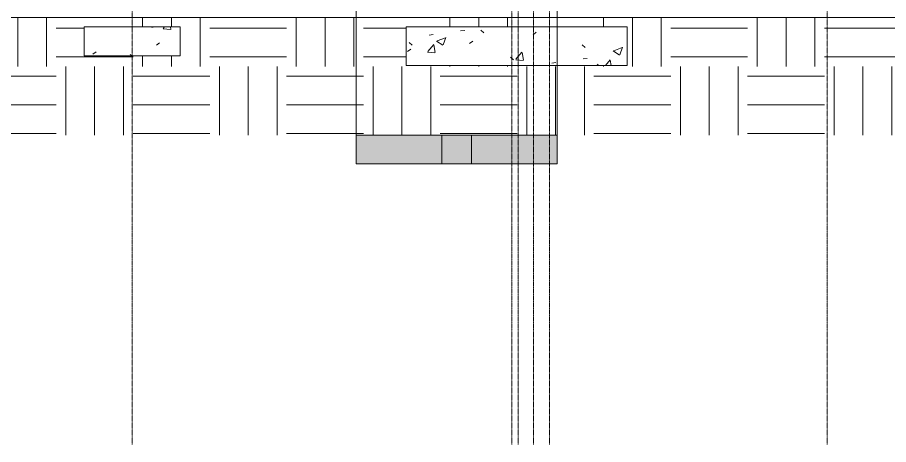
# Model space of a CAD drawing. Header units: inches. Extents: x -23565 to -21, y -324 to 853.
# Drawn here: x -11560 to -11016, y -273 to -6 of the extents above; entities that cross this region are included whole.
import ezdxf

# ---------------------------------------------------------------- set-up
doc = ezdxf.new("R2010")
doc.units = ezdxf.units.IN
doc.header["$MEASUREMENT"] = 0
doc.linetypes.add('Grid Line 1_2_', pattern=[0.875, 0.5, -0.125, 0.125, -0.125])
for name, color, linetype, lineweight in [('A-FLOR', 192, 'Continuous', 13), ('C-TOPO', 7, 'Continuous', 13), ('G-ANNO-SYMB', 111, 'Continuous', 9), ('S-FNDN', 32, 'Continuous', 13), ('S-GRID', 1, 'Continuous', 9)]:
    doc.layers.add(name, color=color, linetype=linetype, lineweight=lineweight)
pattern_1 = [(50, (22063.86, 65.275), (55.0854, -4.82), [5.76, -63.36]), (355, (22063.86, 65.275), (-10.656, 57.7685), [4.608, -50.688]), (100.451, (22068.45, 64.874), (44.4295, 52.949), [4.895, -53.848]), (46.184, (22063.86, 80.635), (81.964, -12.712), [8.64, -95.04]), (96.636, (22070.69, 79.576), (71.781, 74.812), [7.343, -80.772]), (351.184, (22063.86, 80.635), (71.782, 74.812), [6.912, -76.032]), (21, (22071.54, 76.795), (45.842, -30.9215), [5.76, -63.36]), (326, (22071.54, 76.795), (18.687, 55.6915), [4.608, -50.688]), (71.451, (22075.36, 74.22), (64.529, 24.77), [4.895, -53.848]), (37.5, (22063.858, 65.275), (0.9339, 25.5668), [2.534, -47.539, 2.534, -48.922, -50.88]), (37.5, (22063.858, 65.275), (0.9339, 25.5668), [-101.53, 2.534, -48.346]), (7.5, (22063.858, 65.275), (20.204, 30.2913), [2.534, -26.803, 2.534, -46.387, -19.392]), (7.5, (22063.858, 65.275), (20.204, 30.2913), [-78.259, 2.534, -16.858]), (327.5, (22046.732, 65.275), (40.9978, -1.7324), [2.534, -16.666, 2.534, -57.37, -79.488]), (327.5, (22046.732, 65.275), (40.9978, -1.7324), [-79.104, 2.534, -76.954]), (317.5, (22039.052, 65.275), (44.789, 7.688), [2.534, -22.426, 2.534, -37.248, -56.448]), (317.5, (22039.052, 65.275), (44.789, 7.688), [-64.742, 2.534, -53.914])]

# ---------------------------------------------------------------- blocks, each defined once
blk = doc.blocks.new('Struct_Xcel_Sports Complex_rvt-3-Building Section - North_South looking East _ Lounge')
at = {"layer": 'S-FNDN', "lineweight": 9}
h = blk.add_hatch(dxfattribs=at)
h.set_pattern_fill('FP_47', color=8, style=0, pattern_type=2)
h.set_pattern_definition(pattern_1)
h.paths.add_polyline_path([(22104.33, -30), (22138.8, -30), (22138.8, -12), (22078.8, -12), (22078.8, -30)], flags=0)
h = blk.add_hatch(dxfattribs=at)
h.set_pattern_fill('FP_47', color=8, style=0, pattern_type=2)
h.set_pattern_definition(pattern_1)
h.paths.add_polyline_path([(22414.2, -36), (22418.05, -36), (22418.05, -12), (22280.05, -12), (22280.05, -36)], flags=0)
at = {"layer": 'A-FLOR', "color": 7}
blk.add_line((21132.3, -6), (22790.8, -6), dxfattribs=at)
at = {"layer": 'S-FNDN', "color": 7}
for p, q in [((22138.8, -12), (22078.8, -12)), ((22078.8, -12), (22078.8, -30)), ((22138.8, -30), (22138.8, -12)), ((22418.05, -12), (22280.05, -12)), ((22280.05, -12), (22280.05, -36)), ((22418.05, -36), (22418.05, -12)), ((22078.8, -30), (22138.8, -30)), ((22280.05, -36), (22418.05, -36))]:
    blk.add_line(p, q, dxfattribs=at)
blk = doc.blocks.new('Section - 3_32_ x 3_8_-18514-Building Section - North_South looking East _ Lounge')
at = {"layer": 'G-ANNO-SYMB'}
blk.add_hatch(color=256, dxfattribs=at).paths.add_polyline_path([(22320.83, -79.66), (22248.83, -79.66), (22248.83, -97.66), (22320.83, -97.66)], flags=0)
for p, q in [((22248.83, -97.66), (22248.83, -79.66)), ((22248.83, -79.66), (22320.83, -79.66)), ((22320.83, -79.66), (22320.83, -97.66)), ((22320.83, -97.66), (22248.83, -97.66))]:
    blk.add_line(p, q, dxfattribs=at)

msp = doc.modelspace()

# ---------------------------------------------------------------- hatches: boundary and pattern name
at = {"layer": 'C-TOPO', "lineweight": 9}
h = msp.add_hatch(dxfattribs=at)
h.set_pattern_fill('FP_39', color=8, style=0, pattern_type=2)
h.set_pattern_definition([(0, (22063.86, 65.275), (48, 48), [48, -48]), (0, (22063.86, 83.275), (48, 48), [48, -48]), (0, (22063.86, 101.275), (48, 48), [48, -48]), (90, (22069.86, 107.275), (-48, 48), [48, -48]), (90, (22087.86, 107.275), (-48, 48), [48, -48]), (90, (22105.86, 107.275), (-48, 48), [48, -48])])
h.paths.add_polyline_path([(-11493.17708, -79.73125), (-10798.70635, -79.73125), (-10798.70635, -54), (-10842.70635, -54), (-10842.70635, -36), (-10806.70635, -36), (-10806.70635, -6), (-12465.20635, -6), (-12465.20635, -36), (-12399.45635, -36), (-12399.45635, -60), (-12519.45635, -60), (-12519.45635, -36), (-12475.20635, -36), (-12475.20635, 0), (-13042.52708, 0), (-13042.52708, -79.73125), (-11518.70635, -79.73125)], flags=0)
h.paths.add_polyline_path([(-11179.45635, -36), (-11317.45635, -36), (-11317.45635, -12), (-11179.45635, -12)], flags=0)
h.paths.add_polyline_path([(-12242.45635, -30), (-12242.45635, -12), (-12182.45635, -12), (-12182.45635, -30)], flags=0)
h.paths.add_polyline_path([(-11458.70635, -30), (-11518.70635, -30), (-11518.70635, -12), (-11458.70635, -12)], flags=0)
h.paths.add_polyline_path([(-12001.20635, -30), (-12001.20635, -12), (-11941.20635, -12), (-11941.20635, -30)], flags=0)
h.paths.add_polyline_path([(-11759.95635, -30), (-11759.95635, -12), (-11699.95635, -12), (-11699.95635, -30)], flags=0)

# ---------------------------------------------------------------- linework, layer by layer
at = {"layer": 'G-ANNO-SYMB'}
for p, q in [((-11348.67607, 545.15708), (-11348.67607, -79.66081)), ((-11223.15219, 545.15708), (-11223.15219, -79.66081))]:
    msp.add_line(p, q, dxfattribs=at)
at = {"layer": 'S-GRID', "linetype": 'Grid Line 1_2_'}
for p, q in [((-11488.70635, -273.16081), (-11488.70635, 738.65708)), ((-11488.70635, -273.16081), (-11488.70635, 738.65708)), ((-11251.45635, -273.16081), (-11251.45635, 738.65708)), ((-11247.45635, -273.16081), (-11247.45635, 738.65708)), ((-11237.95635, -273.16081), (-11237.95635, 738.65708)), ((-11237.95635, -273.16081), (-11237.95635, 738.65708)), ((-11227.95635, -273.16081), (-11227.95635, 738.65708)), ((-11054.45635, -273.16081), (-11054.45635, 738.65708)), ((-11054.45635, -273.16081), (-11054.45635, 738.65708))]:
    msp.add_line(p, q, dxfattribs=at)

# ---------------------------------------------------------------- block references
at = {"color": 250, "lineweight": 5}
msp.add_blockref('Struct_Xcel_Sports Complex_rvt-3-Building Section - North_South looking East _ Lounge', (-33597.50916, 0), dxfattribs=at)
at = {"layer": 'G-ANNO-SYMB'}
msp.add_blockref('Section - 3_32_ x 3_8_-18514-Building Section - North_South looking East _ Lounge', (-33597.50916, 0), dxfattribs=at)
at = {"layer": 'G-ANNO-SYMB', "extrusion": (0, 0, -1)}
msp.add_blockref('Section - 3_32_ x 3_8_-18514-Building Section - North_South looking East _ Lounge', (-11025.6809, 0), dxfattribs=at)

doc.saveas('drawing.dxf')
